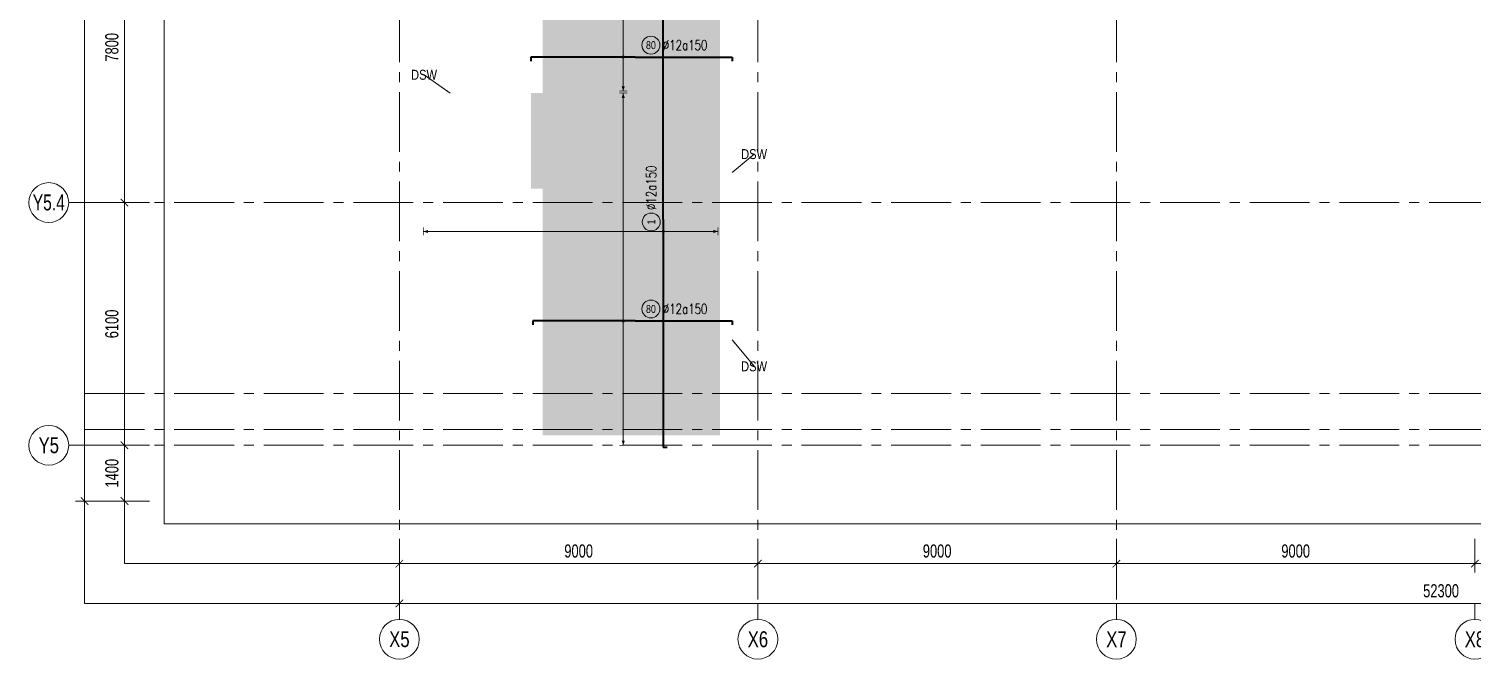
# Model space of a CAD drawing. Header units: millimetres. Extents: x -259680 to 953914, y -429648 to 90611.
# Drawn here: x 210574 to 246805, y -382620 to -366784 of the extents above; entities that cross this region are included whole.
import ezdxf
from ezdxf.enums import TextEntityAlignment as Align

# ---------------------------------------------------------------- set-up
doc = ezdxf.new("R2010")
doc.units = ezdxf.units.MM
doc.linetypes.add('POD_Grid$0$CENTER2', pattern=[1.125, 0.75, -0.125, 0.125, -0.125])
doc.layers.get('0').update_dxf_attribs({"lineweight": 20})
doc.layers.get('Defpoints').update_dxf_attribs({"color": 151, "lineweight": 9})
for name, color, linetype, lineweight in [('NDC_S_ANNO', 7, 'Continuous', 20), ('NDC_S_DIM', 1, 'Continuous', 15), ('NDC_S_REBAR', 4, 'Continuous', 35), ('NDC_S_VN TEXT', 7, 'Continuous', 20), ('POD_Grid$0$NDC_S_AXIS', 5, 'POD_Grid$0$CENTER2', 13), ('POD_Grid$0$NDC_S_SYMBOL', 1, 'Continuous', 15), ('POD_Grid$0$NDC_S_TEXT SYMBOL', 7, 'Continuous', 20)]:
    doc.layers.add(name, color=color, linetype=linetype, lineweight=lineweight)
doc.styles.add('ARIAL', font='arial.ttf', dxfattribs={"width": 0.8})
doc.styles.add('NDC_DIM', font='', dxfattribs={"width": 0.75})
doc.styles.add('NDC_EN TXT', font='romans.shx', dxfattribs={"width": 0.8})
doc.styles.add('POD_Grid$0$NDC_ANNO', font='', dxfattribs={"width": 0.8})
doc.styles.get('NDC_DIM').set_extended_font_data('Dotum')
doc.styles.get('POD_Grid$0$NDC_ANNO').set_extended_font_data('Dotum')
doc.dimstyles.new('NDC_dim_150', dxfattribs={"dimscale": 150, "dimtxt": 2.2, "dimasz": 1.5, "dimexe": 1.5, "dimexo": 2.5, "dimgap": 1, "dimtad": 1, "dimdec": 0, "dimzin": 0, "dimdsep": 46, "dimtxsty": 'NDC_DIM', "dimblk": 'DIMMARK', "dimcen": 0.09, "dimdle": 1.2, "dimclrd": 1, "dimclre": 1, "dimclrt": 3, "dimadec": 0, "dimazin": 0, "dimtfac": 1, "dimtdec": 0, "dimtix": 1, "dimtofl": 0, "dimtmove": 0, "dimatfit": 3, "dimfxl": 6, "dimfxlon": 1, "dimtolj": 1, "dimtzin": 0, "dimarcsym": 0})
doc.dimstyles.new('NDC_dim_iso', dxfattribs={"dimtxt": 2.2, "dimasz": 1, "dimexe": 1.5, "dimexo": 2.5, "dimgap": 1, "dimtad": 1, "dimdec": 0, "dimzin": 0, "dimdsep": 46, "dimtxsty": 'NDC_DIM', "dimblk": 'DIMMARK', "dimcen": 0.09, "dimdle": 1.2, "dimclrd": 1, "dimclre": 1, "dimclrt": 3, "dimadec": 0, "dimazin": 0, "dimtfac": 1, "dimtdec": 0, "dimtix": 1, "dimtofl": 0, "dimtmove": 0, "dimatfit": 3, "dimfxl": 6, "dimfxlon": 1, "dimtolj": 1, "dimtzin": 0, "dimarcsym": 0})

# ---------------------------------------------------------------- blocks, each defined once
blk = doc.blocks.new('*U230')
at = {"layer": 'POD_Grid$0$NDC_S_SYMBOL'}
blk.add_line((0, 5), (0, 9), dxfattribs=at)
blk.add_circle((0, 0), 5, dxfattribs=at)
at = {"layer": 'POD_Grid$0$NDC_S_TEXT SYMBOL', "color": 7, "style": 'POD_Grid$0$NDC_ANNO', "width": 0.8}
blk.add_attdef('GRID', text='', height=4, dxfattribs=at).set_placement((0, 0), align=Align.MIDDLE)
blk = doc.blocks.new('*U231')
at = {"layer": 'POD_Grid$0$NDC_S_SYMBOL'}
blk.add_line((5, 0), (9, 0), dxfattribs=at)
blk.add_circle((0, 0), 5, dxfattribs=at)
at = {"layer": 'POD_Grid$0$NDC_S_TEXT SYMBOL', "color": 7, "style": 'POD_Grid$0$NDC_ANNO', "width": 0.8}
blk.add_attdef('GRID', text='', height=4, rotation=270, dxfattribs=at).set_placement((0, 0), align=Align.MIDDLE)
blk = doc.blocks.new('DIMMARK')
at = {"layer": 'NDC_S_DIM', "color": 1}
blk.add_line((-1.5, 0), (1, 0), dxfattribs=at)
at = {"layer": 'NDC_S_DIM', "color": 2, "const_width": 0.1}
blk.add_lwpolyline([(-0.42, -0.42), (0.42, 0.42)], dxfattribs=at)
blk = doc.blocks.new('*D339')
at = {"layer": 'Defpoints', "color": 0, "transparency": 16777216}
for p in [(-9952, 7400), (-7952, 7400), (-7952, -27300)]:
    blk.add_point(p, dxfattribs=at)
at = {"layer": 'NDC_S_DIM', "color": 1, "lineweight": -2, "transparency": 16777216}
for p, q in [((-9052, 7400), (-10177, 7400)), ((-9952, -27075), (-9952, 7175)), ((-9052, -27300), (-10177, -27300))]:
    blk.add_line(p, q, dxfattribs=at)
at = {"layer": 'NDC_S_DIM', "color": 1, "lineweight": -2, "transparency": 16777216, "xscale": 225, "yscale": 225, "zscale": 225}
for p, rotation in [((-9952, 7400), 90), ((-9952, -27300), 270)]:
    blk.add_blockref('DIMMARK', p, dxfattribs=dict(at, rotation=rotation))
at = {"layer": 'NDC_S_DIM', "color": 3, "transparency": 16777216, "insert": (-10267, -9950), "char_height": 330, "attachment_point": 5, "rotation": 90, "style": 'NDC_DIM'}
blk.add_mtext('\\A1;34700', dxfattribs=at)
blk = doc.blocks.new('*D340')
at = {"layer": 'Defpoints', "color": 0, "transparency": 16777216}
for p in [(-8952, -25900), (-7952, -25900), (-7952, -27300)]:
    blk.add_point(p, dxfattribs=at)
at = {"layer": 'NDC_S_DIM', "color": 1, "lineweight": -2, "transparency": 16777216}
for p, q in [((-8327, -25900), (-9177, -25900)), ((-8952, -27075), (-8952, -26125)), ((-8327, -27300), (-9177, -27300))]:
    blk.add_line(p, q, dxfattribs=at)
at = {"layer": 'NDC_S_DIM', "color": 1, "lineweight": -2, "transparency": 16777216, "xscale": 225, "yscale": 225, "zscale": 225}
for p, rotation in [((-8952, -25900), 90), ((-8952, -27300), 270)]:
    blk.add_blockref('DIMMARK', p, dxfattribs=dict(at, rotation=rotation))
at = {"layer": 'NDC_S_DIM', "color": 3, "transparency": 16777216, "insert": (-9267, -26600), "char_height": 330, "attachment_point": 5, "rotation": 90, "style": 'NDC_DIM'}
blk.add_mtext('\\A1;1400', dxfattribs=at)
blk = doc.blocks.new('*D341')
at = {"layer": 'Defpoints', "color": 0, "transparency": 16777216}
for p in [(-8952, -19800), (-7952, -19800), (-7952, -25900)]:
    blk.add_point(p, dxfattribs=at)
at = {"layer": 'NDC_S_DIM', "color": 1, "lineweight": -2, "transparency": 16777216}
for p, q in [((-8327, -19800), (-9177, -19800)), ((-8952, -25675), (-8952, -20025)), ((-8327, -25900), (-9177, -25900))]:
    blk.add_line(p, q, dxfattribs=at)
at = {"layer": 'NDC_S_DIM', "color": 1, "lineweight": -2, "transparency": 16777216, "xscale": 225, "yscale": 225, "zscale": 225}
for p, rotation in [((-8952, -19800), 90), ((-8952, -25900), 270)]:
    blk.add_blockref('DIMMARK', p, dxfattribs=dict(at, rotation=rotation))
at = {"layer": 'NDC_S_DIM', "color": 3, "transparency": 16777216, "insert": (-9267, -22850), "char_height": 330, "attachment_point": 5, "rotation": 90, "style": 'NDC_DIM'}
blk.add_mtext('\\A1;6100', dxfattribs=at)
blk = doc.blocks.new('*D342')
at = {"layer": 'Defpoints', "color": 0, "transparency": 16777216}
for p in [(-8952, -12000), (-7952, -12000), (-7952, -19800)]:
    blk.add_point(p, dxfattribs=at)
at = {"layer": 'NDC_S_DIM', "color": 1, "lineweight": -2, "transparency": 16777216}
for p, q in [((-8327, -12000), (-9177, -12000)), ((-8952, -19575), (-8952, -12225)), ((-8327, -19800), (-9177, -19800))]:
    blk.add_line(p, q, dxfattribs=at)
at = {"layer": 'NDC_S_DIM', "color": 1, "lineweight": -2, "transparency": 16777216, "xscale": 225, "yscale": 225, "zscale": 225}
for p, rotation in [((-8952, -12000), 90), ((-8952, -19800), 270)]:
    blk.add_blockref('DIMMARK', p, dxfattribs=dict(at, rotation=rotation))
at = {"layer": 'NDC_S_DIM', "color": 3, "transparency": 16777216, "insert": (-9267, -15900), "char_height": 330, "attachment_point": 5, "rotation": 90, "style": 'NDC_DIM'}
blk.add_mtext('\\A1;7800', dxfattribs=at)
blk = doc.blocks.new('*D352')
at = {"layer": 'Defpoints', "color": 0, "transparency": 16777216}
for p in [(-2050, -27872), (50250, -27872), (50250, -29872)]:
    blk.add_point(p, dxfattribs=at)
at = {"layer": 'NDC_S_DIM', "color": 1, "lineweight": -2, "transparency": 16777216}
for p, q in [((-2050, -28972), (-2050, -30097)), ((50250, -28972), (50250, -30097)), ((-1825, -29872), (50025, -29872))]:
    blk.add_line(p, q, dxfattribs=at)
at = {"layer": 'NDC_S_DIM', "color": 1, "lineweight": -2, "transparency": 16777216, "xscale": 225, "yscale": 225, "zscale": 225, "rotation": 180}
blk.add_blockref('DIMMARK', (-2050, -29872), dxfattribs=at)
at = {"layer": 'NDC_S_DIM', "color": 1, "lineweight": -2, "transparency": 16777216, "xscale": 225, "yscale": 225, "zscale": 225}
blk.add_blockref('DIMMARK', (50250, -29872), dxfattribs=at)
at = {"layer": 'NDC_S_DIM', "color": 3, "transparency": 16777216, "insert": (24100, -29557), "char_height": 330, "attachment_point": 5, "style": 'NDC_DIM'}
blk.add_mtext('\\A1;52300', dxfattribs=at)
blk = doc.blocks.new('*D353')
at = {"layer": 'Defpoints', "color": 0, "transparency": 16777216}
for p in [(-2050, -27872), (6950, -27872), (6950, -28872)]:
    blk.add_point(p, dxfattribs=at)
at = {"layer": 'NDC_S_DIM', "color": 1, "lineweight": -2, "transparency": 16777216}
for p, q in [((-2050, -28247), (-2050, -29097)), ((6950, -28247), (6950, -29097)), ((-1825, -28872), (6725, -28872))]:
    blk.add_line(p, q, dxfattribs=at)
at = {"layer": 'NDC_S_DIM', "color": 1, "lineweight": -2, "transparency": 16777216, "xscale": 225, "yscale": 225, "zscale": 225, "rotation": 180}
blk.add_blockref('DIMMARK', (-2050, -28872), dxfattribs=at)
at = {"layer": 'NDC_S_DIM', "color": 1, "lineweight": -2, "transparency": 16777216, "xscale": 225, "yscale": 225, "zscale": 225}
blk.add_blockref('DIMMARK', (6950, -28872), dxfattribs=at)
at = {"layer": 'NDC_S_DIM', "color": 3, "transparency": 16777216, "insert": (2450, -28557), "char_height": 330, "attachment_point": 5, "style": 'NDC_DIM'}
blk.add_mtext('\\A1;9000', dxfattribs=at)
blk = doc.blocks.new('*D354')
at = {"layer": 'Defpoints', "color": 0, "transparency": 16777216}
for p in [(6950, -27872), (15950, -27872), (15950, -28872)]:
    blk.add_point(p, dxfattribs=at)
at = {"layer": 'NDC_S_DIM', "color": 1, "lineweight": -2, "transparency": 16777216}
for p, q in [((6950, -28247), (6950, -29097)), ((15950, -28247), (15950, -29097)), ((7175, -28872), (15725, -28872))]:
    blk.add_line(p, q, dxfattribs=at)
at = {"layer": 'NDC_S_DIM', "color": 1, "lineweight": -2, "transparency": 16777216, "xscale": 225, "yscale": 225, "zscale": 225, "rotation": 180}
blk.add_blockref('DIMMARK', (6950, -28872), dxfattribs=at)
at = {"layer": 'NDC_S_DIM', "color": 1, "lineweight": -2, "transparency": 16777216, "xscale": 225, "yscale": 225, "zscale": 225}
blk.add_blockref('DIMMARK', (15950, -28872), dxfattribs=at)
at = {"layer": 'NDC_S_DIM', "color": 3, "transparency": 16777216, "insert": (11450, -28557), "char_height": 330, "attachment_point": 5, "style": 'NDC_DIM'}
blk.add_mtext('\\A1;9000', dxfattribs=at)
blk = doc.blocks.new('*D355')
at = {"layer": 'Defpoints', "color": 0, "transparency": 16777216}
for p in [(15950, -27872), (24950, -27872), (24950, -28872)]:
    blk.add_point(p, dxfattribs=at)
at = {"layer": 'NDC_S_DIM', "color": 1, "lineweight": -2, "transparency": 16777216}
for p, q in [((15950, -28247), (15950, -29097)), ((24950, -28247), (24950, -29097)), ((16175, -28872), (24725, -28872))]:
    blk.add_line(p, q, dxfattribs=at)
at = {"layer": 'NDC_S_DIM', "color": 1, "lineweight": -2, "transparency": 16777216, "xscale": 225, "yscale": 225, "zscale": 225, "rotation": 180}
blk.add_blockref('DIMMARK', (15950, -28872), dxfattribs=at)
at = {"layer": 'NDC_S_DIM', "color": 1, "lineweight": -2, "transparency": 16777216, "xscale": 225, "yscale": 225, "zscale": 225}
blk.add_blockref('DIMMARK', (24950, -28872), dxfattribs=at)
at = {"layer": 'NDC_S_DIM', "color": 3, "transparency": 16777216, "insert": (20450, -28557), "char_height": 330, "attachment_point": 5, "style": 'NDC_DIM'}
blk.add_mtext('\\A1;9000', dxfattribs=at)
blk = doc.blocks.new('*D356')
at = {"layer": 'Defpoints', "color": 0, "transparency": 16777216}
for p in [(24950, -27872), (33950, -27872), (33950, -28872)]:
    blk.add_point(p, dxfattribs=at)
at = {"layer": 'NDC_S_DIM', "color": 1, "lineweight": -2, "transparency": 16777216}
for p, q in [((24950, -28247), (24950, -29097)), ((33950, -28247), (33950, -29097)), ((25175, -28872), (33725, -28872))]:
    blk.add_line(p, q, dxfattribs=at)
at = {"layer": 'NDC_S_DIM', "color": 1, "lineweight": -2, "transparency": 16777216, "xscale": 225, "yscale": 225, "zscale": 225, "rotation": 180}
blk.add_blockref('DIMMARK', (24950, -28872), dxfattribs=at)
at = {"layer": 'NDC_S_DIM', "color": 1, "lineweight": -2, "transparency": 16777216, "xscale": 225, "yscale": 225, "zscale": 225}
blk.add_blockref('DIMMARK', (33950, -28872), dxfattribs=at)
at = {"layer": 'NDC_S_DIM', "color": 3, "transparency": 16777216, "insert": (29450, -28557), "char_height": 330, "attachment_point": 5, "style": 'NDC_DIM'}
blk.add_mtext('\\A1;9000', dxfattribs=at)
blk = doc.blocks.new('*U315')
h = blk.add_hatch(color=6)
edge = h.paths.add_edge_path()
edge.add_arc((-2.99, 0), 0.3, 0, 360)
at = {"layer": 'NDC_S_DIM', "color": 8}
for q in [(-2.99, 19.95), (-2.99, -8.55)]:
    blk.add_line((-2.99, 0), q, dxfattribs=at)
for points in [[(-3.99, 19.95, 0.2, 0.2, 0), (-1.99, 19.95, 0, 0, 0)], [(-3.99, -8.55, 0.2, 0.2, 0), (-1.99, -8.55, 0, 0, 0)]]:
    blk.add_lwpolyline(points, format="xyseb", dxfattribs=at)
at = {"layer": 'NDC_S_DIM'}
blk.add_circle((3.96, 3), 2.25, dxfattribs=at)
at = {"layer": 'NDC_S_DIM', "color": 6}
blk.add_circle((-2.99, 0), 0.3, dxfattribs=at)
at = {"layer": 'NDC_S_DIM', "color": 8}
for points in [[(-3.39, 18.75), (-2.99, 19.95), (-2.59, 18.75)], [(-3.39, -7.35), (-2.99, -8.55), (-2.59, -7.35)]]:
    blk.add_solid(points, dxfattribs=at)
at = {"layer": 'NDC_S_REBAR'}
for p, q in [((0, 0), (-26.18, 0)), ((-26.18, 0), (-26.18, -1)), ((0, 0), (24.32, 0)), ((24.32, 0), (24.32, -1))]:
    blk.add_line(p, q, dxfattribs=at)
at = {"layer": 'NDC_S_VN TEXT', "style": 'ARIAL', "width": 0.8}
blk.add_attdef('KHT', text='', height=2, dxfattribs=at).set_placement((3.96, 3), align=Align.MIDDLE_CENTER)
at = {"layer": 'NDC_S_VN TEXT', "color": 3, "style": 'NDC_EN TXT', "width": 0.75}
blk.add_attdef('DKT', (6.96, 1.75), '', height=2.5, dxfattribs=at)
blk = doc.blocks.new('*U324')
h = blk.add_hatch(color=6)
edge = h.paths.add_edge_path()
edge.add_arc((-2.99, 0), 0.3, 0, 360)
at = {"layer": 'NDC_S_DIM', "color": 8}
for q in [(-2.99, 60.23), (-2.99, -13.77)]:
    blk.add_line((-2.99, 0), q, dxfattribs=at)
for points in [[(-3.99, 60.23, 0.2, 0.2, 0), (-1.99, 60.23, 0, 0, 0)], [(-3.99, -13.77, 0.2, 0.2, 0), (-1.99, -13.77, 0, 0, 0)]]:
    blk.add_lwpolyline(points, format="xyseb", dxfattribs=at)
at = {"layer": 'NDC_S_DIM'}
blk.add_circle((-0.61, 3), 2.25, dxfattribs=at)
at = {"layer": 'NDC_S_DIM', "color": 6}
blk.add_circle((-2.99, 0), 0.3, dxfattribs=at)
at = {"layer": 'NDC_S_DIM', "color": 8}
for points in [[(-3.39, 59.03), (-2.99, 60.23), (-2.59, 59.03)], [(-3.39, -12.57), (-2.99, -13.77), (-2.59, -12.57)]]:
    blk.add_solid(points, dxfattribs=at)
at = {"layer": 'NDC_S_REBAR'}
for p, q in [((0, 0), (-57.22, 0)), ((-57.22, 0), (-57.22, -1)), ((0, 0), (83.28, 0)), ((83.28, 0), (83.28, -1))]:
    blk.add_line(p, q, dxfattribs=at)
at = {"layer": 'NDC_S_VN TEXT', "style": 'ARIAL', "width": 0.8}
blk.add_attdef('KHT', text='', height=2, dxfattribs=at).set_placement((-0.61, 3), align=Align.MIDDLE_CENTER)
at = {"layer": 'NDC_S_VN TEXT', "color": 3, "style": 'NDC_EN TXT', "width": 0.75}
blk.add_attdef('DKT', (2.39, 1.75), '', height=2.5, dxfattribs=at)
blk = doc.blocks.new('*U365')
h = blk.add_hatch(color=6)
edge = h.paths.add_edge_path()
edge.add_arc((-2.99, 0), 0.3, 0, 360)
at = {"layer": 'NDC_S_DIM', "color": 8}
for q in [(-2.99, 57.24), (-2.99, -31.26)]:
    blk.add_line((-2.99, 0), q, dxfattribs=at)
for points in [[(-3.99, 57.24, 0.2, 0.2, 0), (-1.99, 57.24, 0, 0, 0)], [(-3.99, -31.26, 0.2, 0.2, 0), (-1.99, -31.26, 0, 0, 0)]]:
    blk.add_lwpolyline(points, format="xyseb", dxfattribs=at)
at = {"layer": 'NDC_S_DIM'}
blk.add_circle((3.96, 3), 2.25, dxfattribs=at)
at = {"layer": 'NDC_S_DIM', "color": 6}
blk.add_circle((-2.99, 0), 0.3, dxfattribs=at)
at = {"layer": 'NDC_S_DIM', "color": 8}
for points in [[(-3.39, 56.04), (-2.99, 57.24), (-2.59, 56.04)], [(-3.39, -30.06), (-2.99, -31.26), (-2.59, -30.06)]]:
    blk.add_solid(points, dxfattribs=at)
at = {"layer": 'NDC_S_REBAR'}
for p, q in [((0, 0), (-25.68, 0)), ((-25.68, 0), (-25.68, -1)), ((0, 0), (24.32, 0)), ((24.32, 0), (24.32, -1))]:
    blk.add_line(p, q, dxfattribs=at)
at = {"layer": 'NDC_S_VN TEXT', "style": 'ARIAL', "width": 0.8}
blk.add_attdef('KHT', text='', height=2, dxfattribs=at).set_placement((3.96, 3), align=Align.MIDDLE_CENTER)
at = {"layer": 'NDC_S_VN TEXT', "color": 3, "style": 'NDC_EN TXT', "width": 0.75}
blk.add_attdef('DKT', (6.96, 1.75), '', height=2.5, dxfattribs=at)
blk = doc.blocks.new('luoi truc office')
at = {"layer": 'Defpoints'}
blk.add_lwpolyline([(-7951.9, 8716.2), (52797.9, 8716.2), (52797.9, -27872.3), (-7951.9, -27872.3)], close=True, dxfattribs=at)
at = {"layer": 'NDC_S_DIM'}
for points in [[(-9951.9, 10716.2), (54797.9, 10716.2), (54797.9, -29872.3), (-9951.9, -29872.3)], [(-8951.9, 9716.2), (53797.9, 9716.2), (53797.9, -28872.3), (-8951.9, -28872.3)]]:
    blk.add_lwpolyline(points, close=True, dxfattribs=at)
at = {"layer": 'POD_Grid$0$NDC_S_AXIS', "ltscale": 2000}
for p, q in [((-2050, -29774), (-2050, 10716.2)), ((6950, -29774), (6950, 10716.2)), ((15950, -29774), (15950, 10716.2)), ((-9951.9, -19800), (52766.7, -19800)), ((-9951.9, -24600), (52766.7, -24600)), ((-9951.9, -25500), (52766.7, -25500)), ((-9951.9, -25900), (54797.9, -25900))]:
    blk.add_line(p, q, dxfattribs=at)
at = {"layer": 'POD_Grid$0$NDC_S_AXIS'}
ref = blk.add_blockref('*U231', (-10851.9, -19800), dxfattribs=dict(at, xscale=100, yscale=100, zscale=100))
ref.add_attrib('GRID', 'Y5.4', dxfattribs={"layer": 'POD_Grid$0$NDC_S_TEXT SYMBOL', "color": 7, "height": 400, "style": 'POD_Grid$0$NDC_ANNO', "width": 0.75}).set_placement((-10851.9, -19800), align=Align.MIDDLE)
ref = blk.add_blockref('*U231', (-10851.9, -25900), dxfattribs=dict(at, xscale=100, yscale=100, zscale=100))
ref.add_attrib('GRID', 'Y5', dxfattribs={"layer": 'POD_Grid$0$NDC_S_TEXT SYMBOL', "color": 7, "height": 400, "style": 'POD_Grid$0$NDC_ANNO', "width": 0.8}).set_placement((-10851.9, -25900), align=Align.MIDDLE)
at = {"layer": 'POD_Grid$0$NDC_S_AXIS', "xscale": 100, "yscale": 100, "zscale": 100}
for p, values in [((-2050, -30772.3), {'GRID': 'X5'}), ((6950, -30772.3), {'GRID': 'X6'}), ((15950, -30772.3), {'GRID': 'X7'}), ((24950, -30772.3), {'GRID': 'X8'})]:
    blk.add_blockref('*U230', p, dxfattribs=at).add_auto_attribs(values)
at = {"layer": 'NDC_S_DIM'}
for base, p1, p2, picture, middle in [((-9951.9, 7400), (-7951.9, -27300), (-7951.9, 7400), '*D339', (-10267.2, -9950)), ((-8951.9, -12000), (-7951.9, -19800), (-7951.9, -12000), '*D342', (-9267.2, -15900)), ((-8951.9, -19800), (-7951.9, -25900), (-7951.9, -19800), '*D341', (-9267.2, -22850)), ((-8951.9, -25900), (-7951.9, -27300), (-7951.9, -25900), '*D340', (-9267.2, -26600))]:
    dim = blk.add_linear_dim(base=base, p1=p1, p2=p2, angle=90, dimstyle='NDC_dim_150', dxfattribs=at)
    dim.commit()
    dim.dimension.update_dxf_attribs({"geometry": picture, "text_midpoint": middle})
for base, p1, p2, picture, middle in [((50250, -29872.3), (-2050, -27872.3), (50250, -27872.3), '*D352', (24100, -29557.1)), ((6950, -28872.3), (-2050, -27872.3), (6950, -27872.3), '*D353', (2450, -28557.1)), ((15950, -28872.3), (6950, -27872.3), (15950, -27872.3), '*D354', (11450, -28557.1)), ((24950, -28872.3), (15950, -27872.3), (24950, -27872.3), '*D355', (20450, -28557.1)), ((33950, -28872.3), (24950, -27872.3), (33950, -27872.3), '*D356', (29450, -28557.1))]:
    dim = blk.add_linear_dim(base=base, p1=p1, p2=p2, dimstyle='NDC_dim_150', dxfattribs=at)
    dim.commit()
    dim.dimension.update_dxf_attribs({"geometry": picture, "text_midpoint": middle})
blk = doc.blocks.new('*U234')
at = {"layer": 'NDC_S_ANNO', "ltscale": 0.8, "style": 'ARIAL', "width": 0.8}
blk.add_attdef('TEN', text='', height=2.5, dxfattribs=at).set_placement((-6.57, 4.6), align=Align.MIDDLE_CENTER)
at = {"layer": 'NDC_S_ANNO', "ltscale": 0.8, "style": 'ARIAL', "width": 0.8, "flags": 1}
blk.add_attdef('CHU_THICH', text='', height=2.5, dxfattribs=at).set_placement((0, 0), align=Align.MIDDLE_CENTER)
at = {"layer": 'Defpoints'}
blk.add_leader([(0, 0), (-6.57, 4.6)], dimstyle='NDC_dim_iso', override={"dimgap": 0.625, "dimtad": 0}, dxfattribs=at)
blk = doc.blocks.new('*U238')
at = {"layer": 'NDC_S_ANNO', "ltscale": 0.8, "style": 'ARIAL', "width": 0.8}
blk.add_attdef('TEN', text='', height=2.5, dxfattribs=at).set_placement((5.54, 4.6), align=Align.MIDDLE_CENTER)
at = {"layer": 'NDC_S_ANNO', "ltscale": 0.8, "style": 'ARIAL', "width": 0.8, "flags": 1}
blk.add_attdef('CHU_THICH', text='', height=2.5, dxfattribs=at).set_placement((0, 0), align=Align.MIDDLE_CENTER)
at = {"layer": 'Defpoints'}
blk.add_leader([(0, 0), (5.54, 4.6)], dimstyle='NDC_dim_iso', override={"dimgap": 0.625, "dimtad": 0}, dxfattribs=at)
blk = doc.blocks.new('*U239')
at = {"layer": 'NDC_S_ANNO', "ltscale": 0.8, "style": 'ARIAL', "width": 0.8, "flags": 1}
blk.add_attdef('CHU_THICH', text='', height=2.5, dxfattribs=at).set_placement((0, 0), align=Align.MIDDLE_CENTER)
at = {"layer": 'NDC_S_ANNO', "ltscale": 0.8, "style": 'ARIAL', "width": 0.8}
blk.add_attdef('TEN', text='', height=2.5, dxfattribs=at).set_placement((5.54, -6.65), align=Align.MIDDLE_CENTER)
at = {"layer": 'Defpoints'}
blk.add_leader([(0, 0), (5.54, -6.65)], dimstyle='NDC_dim_iso', override={"dimgap": 0.625, "dimtad": 0}, dxfattribs=at)

msp = doc.modelspace()

# ---------------------------------------------------------------- block references
at = {"layer": 'NDC_S_VN TEXT', "xscale": 100, "yscale": 100, "zscale": 100}
msp.add_blockref('*U234', (221150.5, -368397.9), dxfattribs=at).add_auto_attribs({'TEN': 'DSW'})

# ---------------------------------------------------------------- wipeouts: each hides what was drawn before it
at = {"ltscale": 100}
msp.add_wipeout([(272355.2, -343897.9), (247225.4, -343897.9), (247225.4, -344297.9), (246825.4, -344297.9), (246825.4, -349047.9), (229765.2, -349047.9), (229765.2, -351347.9), (235674.6, -351347.9), (235674.6, -363747.9), (223475.4, -363747.9), (223475.5, -366072.9), (223475.5, -366426.4), (223475.5, -368397.9), (223475.5, -368397.9), (223475.5, -370797.9), (223475.4, -376997.9), (227725.2, -376997.9), (227725.2, -375697.9), (227925.4, -375697.9), (227925.4, -366047.9), (238974.6, -366047.9), (238974.6, -363747.9), (239074.6, -363747.9), (239074.6, -351347.9), (264275.4, -351347.9), (264275.4, -363947.9), (266875.4, -363947.9), (266875.4, -350847.9), (272355.2, -350847.9)], dxfattribs=at)

# ---------------------------------------------------------------- next in the draw order: hatches: boundary and pattern name
h = msp.add_hatch(dxfattribs=at)
h.set_pattern_fill('DOTS', color=251, scale=200)
h.paths.add_polyline_path([(265875.4, -344547.9), (265875.4, -346847.9), (261575.4, -346847.9), (261575.4, -344547.9)], flags=16)
h.paths.add_polyline_path([(229765.2, -351347.9), (229765.2, -349047.9), (246825.4, -349047.9), (246825.4, -344297.9), (247225.4, -344297.9), (247225.4, -343897.9), (272355.2, -343897.9), (272355.2, -350847.9), (266875.4, -350847.9), (266875.4, -351347.9), (266875.4, -351147.9), (272355.2, -351147.9), (266875.4, -351147.9), (266875.4, -363947.9), (264275.4, -363947.9), (264275.4, -351347.9), (239074.6, -351347.9), (239073.8, -363747.9), (238974.6, -363747.9), (238974.6, -366047.9), (227925.4, -366047.9), (227925.4, -376997.9), (223774.9, -376997.9), (223668.8, -376997.7), (223475.5, -376997.7), (223475.4, -370797.8), (223175.5, -370797.9), (223175.4, -368397.9), (223475.5, -368397.9), (223475.5, -366047.9), (223475.5, -366047.9), (223475.5, -363747.9), (235675.4, -363747.9), (235675.4, -351347.9)])

# ---------------------------------------------------------------- next in the draw order: linework, layer by layer
msp.add_lwpolyline([(274723.3, -342631.6), (213973.5, -342631.6), (213973.5, -379220.2), (274723.3, -379220.2)], close=True, dxfattribs=at)

# ---------------------------------------------------------------- next in the draw order: block references
at = {"xscale": 100, "yscale": 100, "zscale": 100, "rotation": 90}
msp.add_blockref('*U324', (226498.2, -371575.7), dxfattribs=at).add_auto_attribs({'KHT': '1', 'DKT': '%%c12a150'})
at = {"xscale": 100, "yscale": 100, "zscale": 100}
for name, p in [('*U315', (225793.7, -367492.7)), ('*U365', (225793.7, -374122))]:
    msp.add_blockref(name, p, dxfattribs=at).add_auto_attribs({'KHT': '80', 'DKT': '%%c12a150'})
at = {"layer": 'NDC_S_DIM'}
msp.add_blockref('luoi truc office', (221925.4, -351347.9), dxfattribs=at)
at = {"layer": 'NDC_S_VN TEXT', "xscale": 100, "yscale": 100, "zscale": 100}
for name, p in [('*U238', (228225.4, -370391)), ('*U239', (228225.4, -374597.9))]:
    msp.add_blockref(name, p, dxfattribs=at).add_auto_attribs({'TEN': 'DSW'})

doc.saveas('drawing.dxf')
